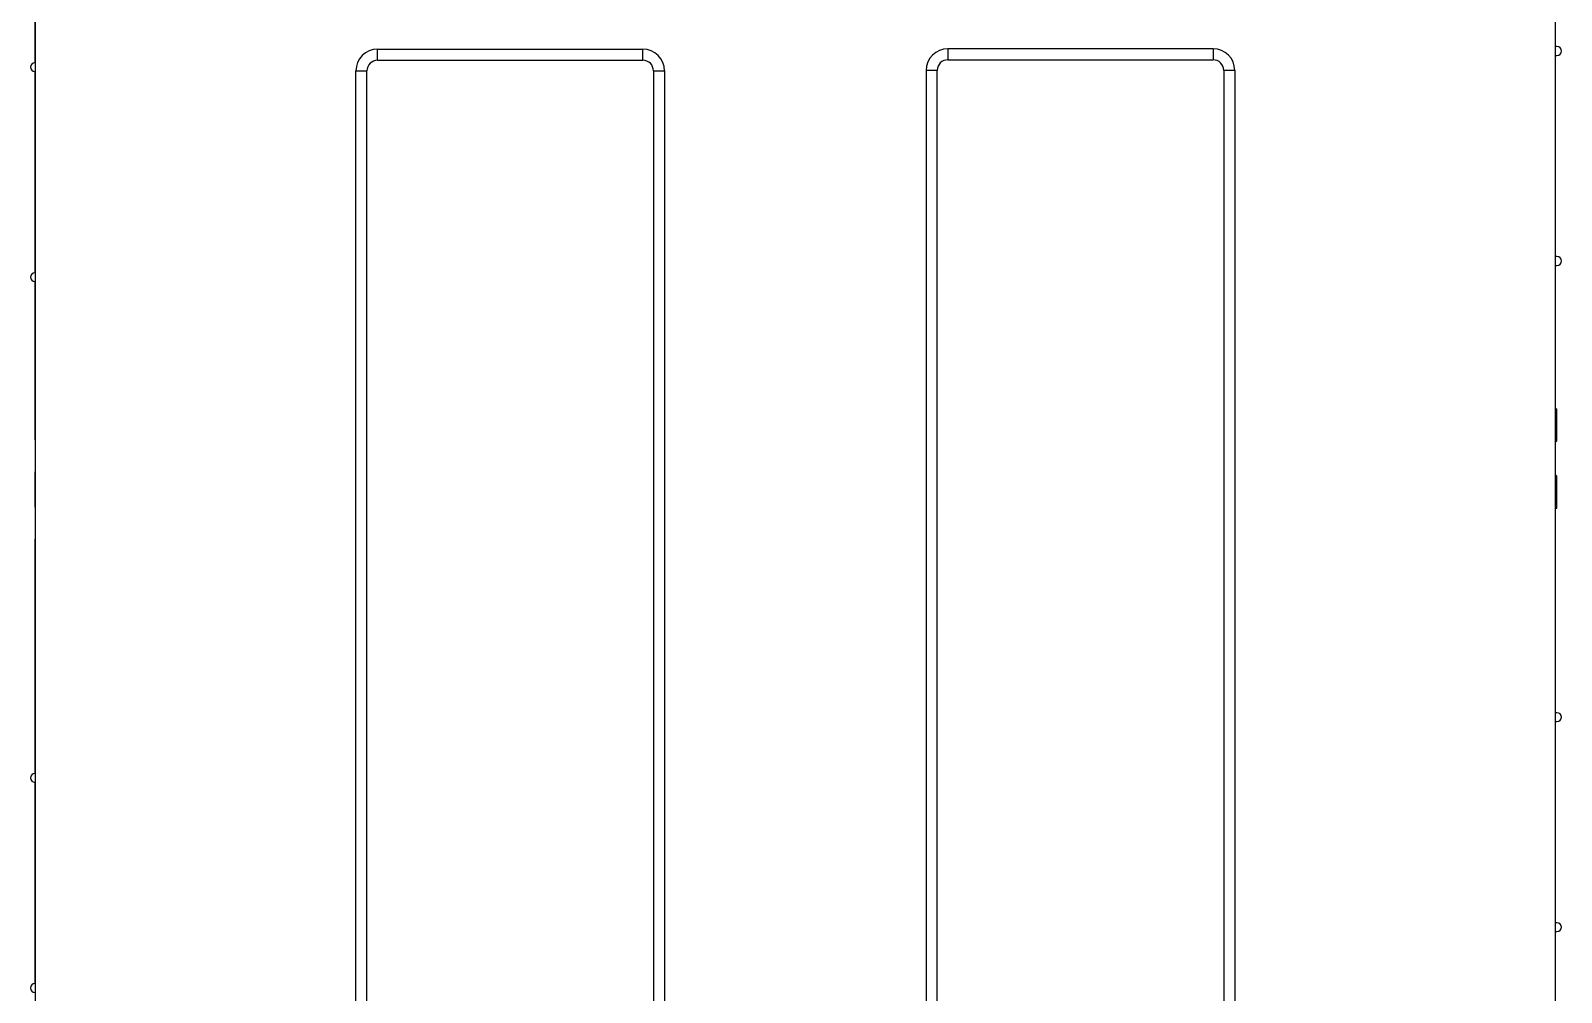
# Model space of a CAD drawing. Extents: x 594 to 813, y 174 to 240.
# Drawn here: x 758.1 to 765.05, y 183.75 to 188.11 of the extents above; entities that cross this region are included whole.
import ezdxf

# ---------------------------------------------------------------- set-up
doc = ezdxf.new("R2010")
doc.units = 0
doc.header["$MEASUREMENT"] = 0
doc.layers.add('AC.REF(S). PIPING', color=3, linetype='CONTINUOUS', lineweight=30)
doc.layers.add('LG-Product', color=3, linetype='CONTINUOUS')

# ---------------------------------------------------------------- blocks, each defined once
blk = doc.blocks.new('UW1-3')
at = {"layer": 'LG-Product', "color": 3, "linetype": 'Continuous'}
for p, q in [((3159.84, 3230.4), (3159.84, 1782.69)), ((3849.99, 1782.69), (3849.99, 3230.4)), ((3159.84, 3024.05), (3159.84, 3115.33)), ((3315.32, 3030.2), (3435.7, 3030.2)), ((3315.32, 3025.19), (3315.32, 3030.2)), ((3435.7, 3025.19), (3435.7, 3030.2)), ((3694.51, 3030.39), (3574.13, 3030.39)), ((3574.13, 3030.39), (3574.13, 3025.38)), ((3694.51, 3030.39), (3694.51, 3025.38)), ((3850.44, 3031.38), (3849.99, 3031.38)), ((3850.6, 3031.38), (3850.44, 3031.38)), ((3315.32, 3025.19), (3435.7, 3025.19)), ((3574.13, 3025.38), (3694.51, 3025.38)), ((3849.99, 3027.37), (3850.44, 3027.37)), ((3850.44, 3027.37), (3850.6, 3027.37)), ((3159.84, 2928.76), (3159.84, 3020.04)), ((3305.48, 2017.23), (3305.48, 3020.36)), ((3305.48, 3020.36), (3310.49, 3020.36)), ((3310.49, 2017.23), (3310.49, 3020.36)), ((3440.52, 3020.36), (3440.52, 2017.23)), ((3440.52, 3020.36), (3445.54, 3020.36)), ((3445.54, 3020.36), (3445.54, 2017.23)), ((3564.29, 3020.55), (3564.29, 2017.42)), ((3569.31, 3020.55), (3564.29, 3020.55)), ((3569.31, 2017.42), (3569.31, 3020.55)), ((3699.34, 3020.55), (3699.34, 2017.42)), ((3704.35, 3020.55), (3699.34, 3020.55)), ((3704.35, 3020.55), (3704.35, 2017.42)), ((3850.44, 2936.09), (3849.99, 2936.09)), ((3849.99, 2932.07), (3850.44, 2932.07)), ((3850.6, 2936.09), (3850.44, 2936.09)), ((3850.44, 2932.07), (3850.6, 2932.07)), ((3159.84, 2853.01), (3159.84, 2924.73)), ((3849.99, 2867.07), (3850.6, 2867.07)), ((3850.6, 2852.53), (3850.6, 2867.07)), ((3159.84, 2853.03), (3159.84, 2853.03)), ((3159.84, 2853.03), (3159.84, 2838.48)), ((3849.99, 2852.53), (3850.6, 2852.53)), ((3850.6, 2852.53), (3849.99, 2851.92)), ((3159.84, 2838.48), (3159.84, 2838.48)), ((3159.84, 2838.48), (3159.84, 2838.48)), ((3159.84, 2822.43), (3159.84, 2838.48)), ((3849.99, 2837.08), (3850.6, 2836.48)), ((3850.6, 2836.48), (3849.99, 2836.48)), ((3850.6, 2821.93), (3850.6, 2836.48)), ((3159.84, 2822.43), (3159.84, 2822.43)), ((3159.84, 2822.43), (3159.84, 2807.89)), ((3159.84, 2822.43), (3159.84, 2822.43)), ((3849.99, 2821.93), (3850.6, 2821.93)), ((3159.84, 2807.89), (3159.84, 2807.89)), ((3159.84, 2701.55), (3159.84, 2807.88)), ((3850.44, 2729.14), (3849.99, 2729.14)), ((3849.99, 2725.13), (3850.44, 2725.13)), ((3850.6, 2729.14), (3850.44, 2729.14)), ((3850.44, 2725.13), (3850.6, 2725.13)), ((3159.84, 2606.24), (3159.84, 2697.54)), ((3850.44, 2633.84), (3849.99, 2633.84)), ((3850.6, 2633.84), (3850.44, 2633.84)), ((3849.99, 2629.83), (3850.44, 2629.83)), ((3850.44, 2629.83), (3850.6, 2629.83))]:
    blk.add_line(p, q, dxfattribs=at)
for centre, radius, start, end in [((3315.32, 3020.36), 9.84, 90, 180), ((3435.7, 3020.36), 9.84, 0, 90), ((3574.13, 3020.55), 9.84, 90, 180), ((3694.51, 3020.55), 9.84, 0, 90), ((3850.6, 3029.38), 2.01, 270, 90), ((3159.84, 3022.05), 2.01, 90, 270), ((3315.32, 3020.36), 4.83, 90, 180), ((3435.7, 3020.36), 4.83, 0, 90), ((3574.13, 3020.55), 4.83, 90, 180), ((3694.51, 3020.55), 4.83, 0, 90), ((3850.6, 2934.08), 2.01, 270, 90), ((3159.84, 2926.76), 2.01, 90, 270), ((3850.6, 2727.14), 2.01, 270, 90), ((3159.84, 2699.55), 2.01, 90, 270), ((3850.6, 2631.84), 2.01, 270, 90), ((3159.84, 2604.25), 2.01, 90, 270)]:
    blk.add_arc(centre, radius, start, end, dxfattribs=at)
blk = doc.blocks.new('A$C5B2C3915')
at = {"layer": 'LG-Product'}
blk.add_blockref('UW1-3', (-2789.575, -4314.887), dxfattribs=at)

msp = doc.modelspace()

# ---------------------------------------------------------------- block references
at = {"layer": 'AC.REF(S). PIPING', "linetype": 'Continuous', "xscale": 0.0099999999999909, "yscale": 0.0099999999999909, "zscale": 0.0099999999999909}
msp.add_blockref('A$C5B2C3915', (754.4172, 200.8743), dxfattribs=at)

doc.saveas('drawing.dxf')
